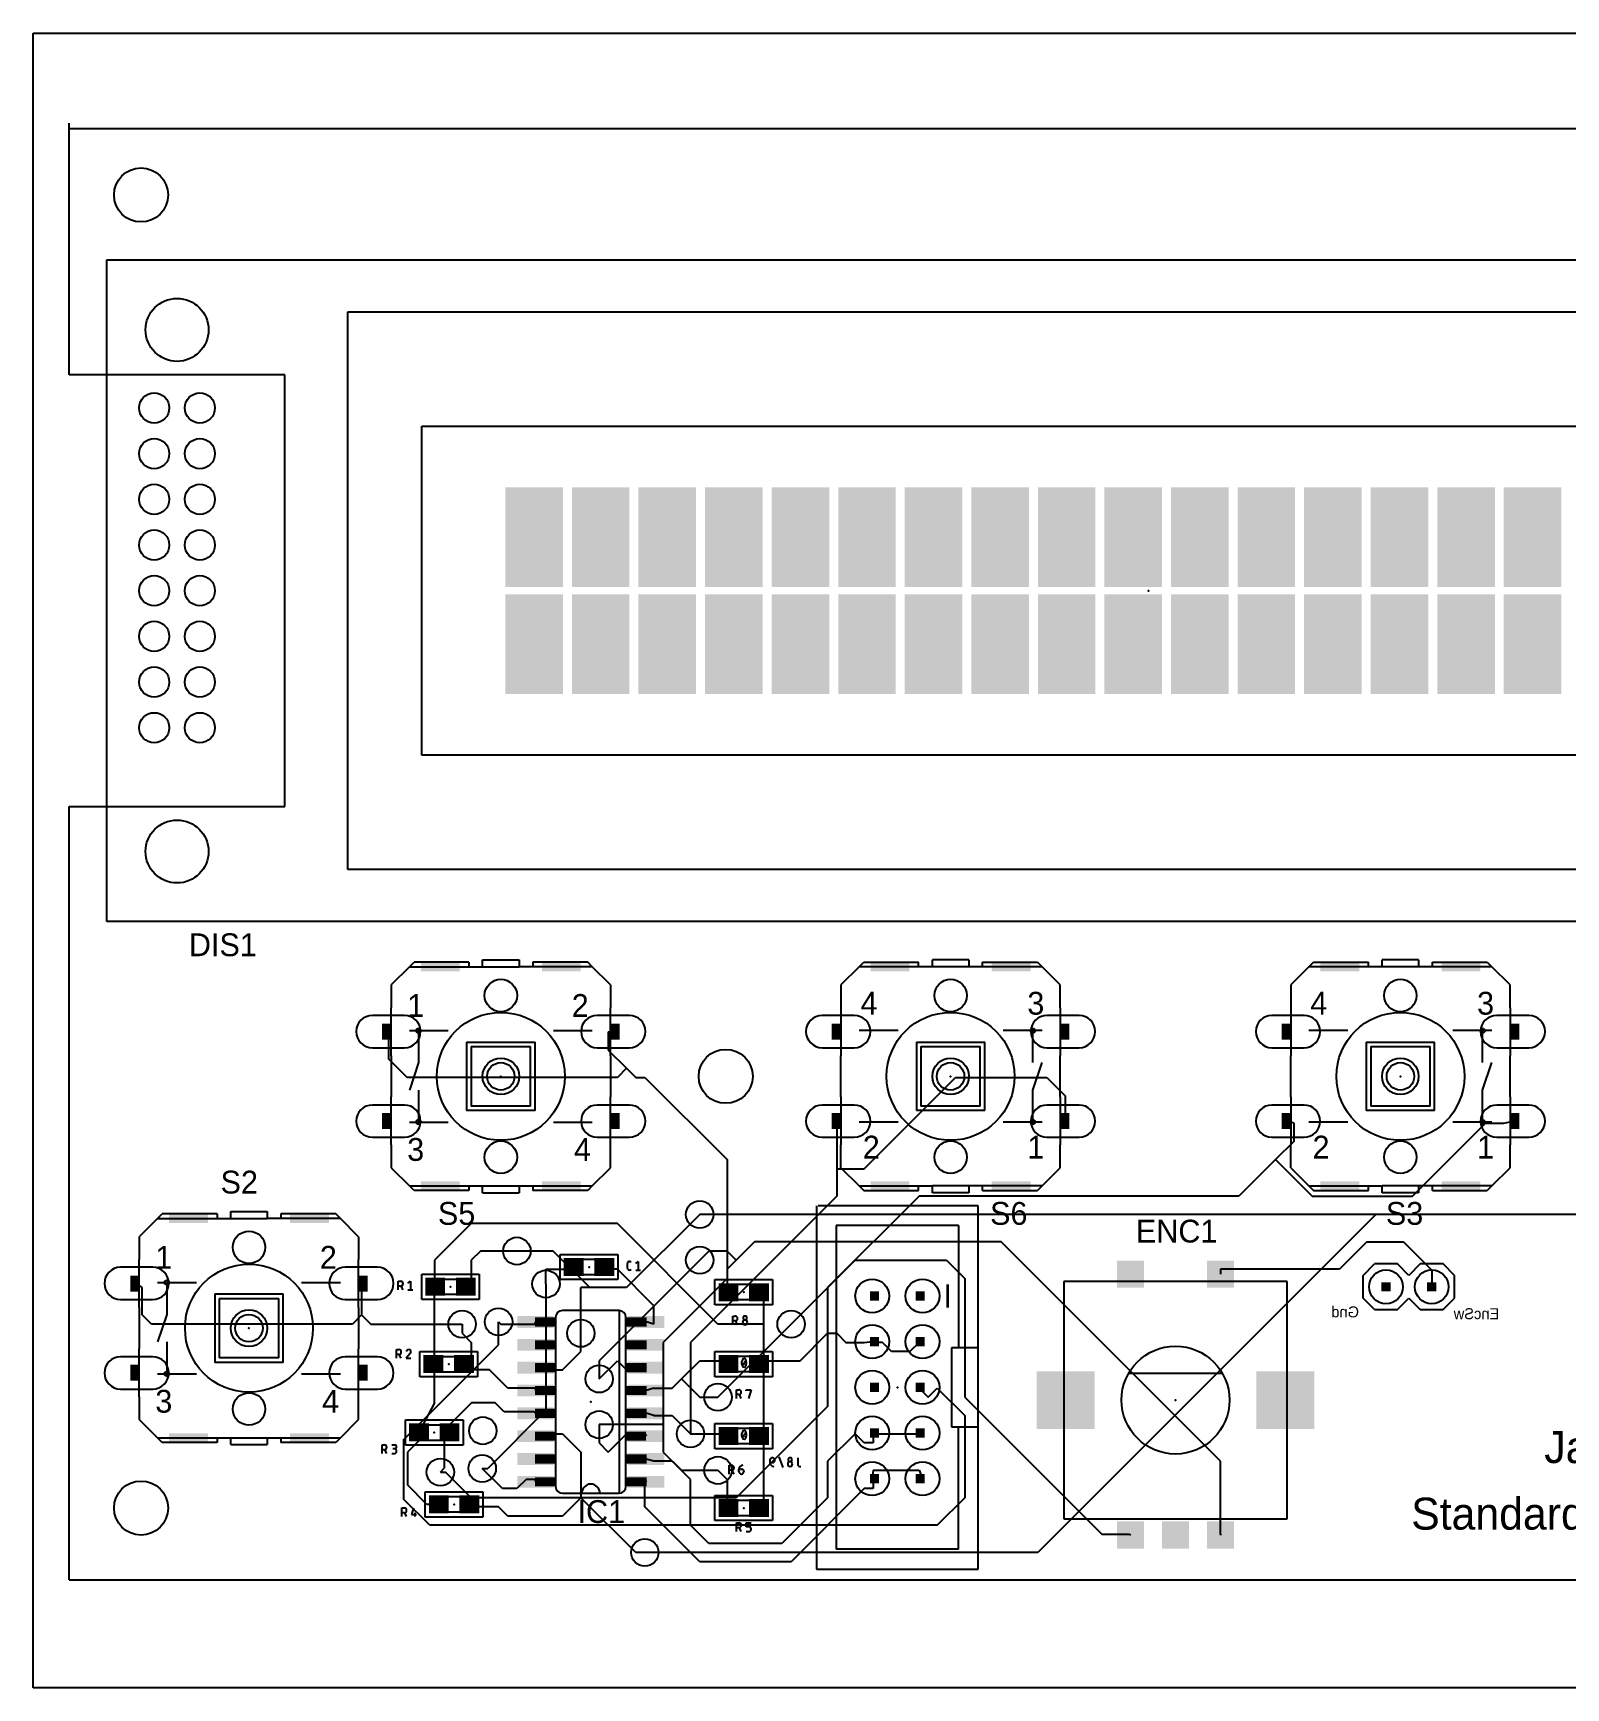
# Model space of a CAD drawing. Extents: x -2 to 130, y -6 to 86.
# Drawn here: x -2 to 83.2, y -6 to 86 of the extents above; entities that cross this region are included whole.
import ezdxf
from ezdxf.enums import TextEntityAlignment as Align

# ---------------------------------------------------------------- set-up
doc = ezdxf.new("R2010")
doc.units = 0
for name, color, linetype in [('1', 12, 'CONTINUOUS'), ('16', 132, 'CONTINUOUS'), ('17', 110, 'CONTINUOUS'), ('18', 110, 'CONTINUOUS'), ('20', 31, 'CONTINUOUS'), ('21', 253, 'CONTINUOUS'), ('22', 253, 'CONTINUOUS'), ('23', 53, 'CONTINUOUS'), ('24', 53, 'CONTINUOUS'), ('25', 253, 'CONTINUOUS'), ('26', 253, 'CONTINUOUS'), ('27', 253, 'CONTINUOUS'), ('39', 12, 'CONTINUOUS'), ('51', 253, 'CONTINUOUS'), ('52', 253, 'CONTINUOUS')]:
    doc.layers.add(name, color=color, linetype=linetype)

# ---------------------------------------------------------------- blocks, each defined once
blk = doc.blocks.new('RECT')
blk.add_solid([(-0.5, -0.5), (0.5, -0.5), (-0.5, 0.5), (0.5, 0.5)])
blk = doc.blocks.new('ROUNDP')
blk.add_circle((0, 0), 0.5)
blk = doc.blocks.new('SQUAREP')
blk.add_solid([(-0.5, -0.5), (0.5, -0.5), (-0.5, 0.5), (0.5, 0.5)])
blk = doc.blocks.new('LONGP100')
blk.add_lwpolyline([(-0.5, -0.5), (0.5, -0.5, 1), (0.5, 0.5), (-0.5, 0.5, 1)], format="xyb", close=True)
blk = doc.blocks.new('ROUNDV')
blk.add_circle((0, 0), 0.5)

msp = doc.modelspace()

# ---------------------------------------------------------------- linework, layer by layer
at = {"layer": '1'}
for p, q in [((-2, 86), (130, 86)), ((-2, -6), (-2, 86)), ((98.552, 20.32), (35.052, 20.32)), ((22.352, 19.812), (20.32, 17.78)), ((30.48, 19.812), (22.352, 19.812)), ((36.068, 14.224), (30.48, 19.812)), ((38.1, 18.796), (37.084, 17.78)), ((51.816, 18.796), (38.1, 18.796)), ((64.008, 6.604), (51.816, 18.796)), ((72.136, 18.796), (70.612, 17.272)), ((72.136, 18.796), (74.168, 18.796)), ((74.168, 18.796), (75.74, 17.224)), ((20.32, 17.78), (20.32, 16.764)), ((22.86, 18.288), (22.352, 17.78)), ((22.352, 17.78), (22.352, 16.764)), ((24.892, 18.288), (22.86, 18.288)), ((35.56, 18.288), (35.052, 17.78)), ((36.576, 18.288), (35.56, 18.288)), ((37.084, 17.78), (36.576, 18.288)), ((37.084, 17.78), (36.576, 17.272)), ((40.132, 14.224), (43.688, 17.78)), ((43.688, 17.78), (48.768, 17.78)), ((48.768, 17.78), (49.784, 16.764)), ((20.32, 16.764), (20.35, 16.3)), ((22.352, 16.764), (22.05, 16.3)), ((26.508, 17.272), (27.94, 17.272)), ((26.508, 16.456), (26.508, 17.272)), ((27.94, 17.272), (28.05, 17.4)), ((29.972, 17.272), (29.75, 17.4)), ((30.48, 17.272), (29.972, 17.272)), ((32.512, 15.24), (30.48, 17.272)), ((36.576, 17.272), (36.576, 16.256)), ((49.784, 16.764), (49.784, 10.16)), ((64.008, 17.272), (64, 17)), ((70.612, 17.272), (64.008, 17.272)), ((75.74, 17.224), (75.74, 16.3)), ((20.32, 16.256), (20.35, 16.3)), ((20.32, 12.192), (20.32, 16.256)), ((36.576, 16.256), (36.65, 16)), ((38.608, 15.748), (38.35, 16)), ((38.608, 15.748), (38.608, 14.224)), ((32.512, 14.224), (32.512, 15.24)), ((21.844, 14.224), (21.844, 13.716)), ((23.876, 14.348), (24, 14.224)), ((24, 14.224), (25.908, 14.224)), ((25.908, 14.224), (25.9266, 14.345)), ((32.512, 14.224), (32.0734, 14.345)), ((38.608, 14.224), (36.068, 14.224)), ((38.608, 14.224), (38.608, 12.192)), ((21.844, 13.716), (22.352, 13.208)), ((22.352, 13.208), (22.352, 12.192)), ((28.448, 12.7), (28.448, 13.716)), ((40.64, 12.192), (42.164, 13.716)), ((42.164, 13.716), (42.672, 13.716)), ((42.672, 13.716), (43.18, 13.208)), ((43.18, 13.208), (44.196, 13.208)), ((44.196, 13.208), (44.643, 13.25)), ((44.704, 13.208), (44.643, 13.25)), ((45.212, 13.208), (44.704, 13.208)), ((45.72, 12.7), (45.212, 13.208)), ((47.244, 13.208), (46.736, 12.7)), ((47.244, 13.208), (47.437, 13.25)), ((20.32, 12.192), (20.25, 12)), ((20.32, 11.684), (20.25, 12)), ((22.352, 12.192), (21.95, 12)), ((22.352, 11.684), (21.95, 12)), ((27.432, 11.684), (28.448, 12.7)), ((29.464, 11.176), (30.48, 12.192)), ((30.48, 12.192), (30.988, 11.684)), ((34.036, 11.176), (35.052, 12.192)), ((35.052, 12.192), (36.576, 12.192)), ((36.576, 12.192), (36.65, 12)), ((38.608, 12.192), (38.35, 12)), ((38.608, 11.684), (38.35, 12)), ((38.608, 12.192), (40.64, 12.192)), ((46.736, 12.7), (45.72, 12.7)), ((20.32, 9.8492), (20.32, 11.684)), ((23.368, 11.684), (22.352, 11.684)), ((24.384, 10.668), (23.368, 11.684)), ((26.416, 11.684), (25.9266, 11.805)), ((26.416, 11.684), (27.432, 11.684)), ((30.988, 11.684), (32.004, 11.684)), ((32.004, 11.684), (32.0734, 11.805)), ((33.528, 10.668), (34.036, 11.176)), ((34.036, 11.176), (35.052, 10.16)), ((38.608, 11.684), (38.608, 8.128)), ((25.908, 10.668), (24.384, 10.668)), ((25.908, 10.668), (25.9266, 10.535)), ((32.512, 10.668), (32.0734, 10.535)), ((32.512, 10.668), (33.528, 10.668)), ((35.052, 10.16), (36.068, 10.16)), ((49.784, 10.16), (57.404, 2.54)), ((20.32, 9.8492), (19.45, 8.2)), ((22.368, 9.852), (21.15, 8.634)), ((23.684, 9.852), (22.368, 9.852)), ((24.192, 9.344), (23.684, 9.852)), ((25.8476, 9.344), (24.192, 9.344)), ((25.9266, 9.265), (25.8476, 9.344)), ((32.512, 9.144), (32.0734, 9.265)), ((21.15, 8.2), (21.15, 8.634)), ((29.464, 8.636), (29.464, 7.62)), ((32.512, 9.144), (33.528, 9.144)), ((33.528, 9.144), (34.544, 8.128)), ((19.8074, 8.1074), (18.804, 7.104)), ((19.8074, 8.1074), (19.45, 8.2)), ((21.15, 8.2), (20.85, 7.9)), ((20.85, 7.9), (20.85, 6.21)), ((26.416, 8.128), (25.9266, 7.995)), ((26.416, 8.128), (27.432, 8.128)), ((27.432, 8.128), (28.448, 7.112)), ((29.464, 7.62), (29.972, 7.112)), ((29.972, 7.112), (30.988, 8.128)), ((30.988, 8.128), (32.004, 8.128)), ((32.004, 8.128), (32.0734, 7.995)), ((34.544, 8.128), (36.576, 8.128)), ((36.576, 8.128), (36.65, 8)), ((38.608, 8.128), (38.35, 8)), ((38.608, 7.62), (38.35, 8)), ((38.608, 7.62), (38.608, 4.064)), ((43.688, 8.128), (42.164, 6.604)), ((44.196, 7.62), (43.688, 8.128)), ((44.704, 7.62), (44.196, 7.62)), ((44.704, 8.128), (44.643, 8.17)), ((44.704, 8.128), (44.704, 7.62)), ((44.704, 8.128), (47.244, 8.128)), ((47.244, 8.128), (47.437, 8.17)), ((18.804, 7.104), (18.804, 5.288)), ((28.448, 7.112), (28.448, 4.572)), ((32.512, 6.604), (32.0734, 6.725)), ((33.528, 6.604), (32.512, 6.604)), ((34.544, 5.588), (33.528, 6.604)), ((42.164, 6.604), (42.164, 4.572)), ((64.008, 2.54), (64.008, 6.604)), ((20.636, 5.996), (20.85, 6.21)), ((24.084, 5.08), (22.968, 6.196)), ((25.4, 5.588), (24.892, 5.08)), ((25.908, 5.588), (25.4, 5.588)), ((25.908, 5.588), (25.9266, 5.455)), ((32.004, 4.064), (32.004, 5.588)), ((32.004, 5.588), (32.0734, 5.455)), ((34.544, 3.048), (34.544, 5.588)), ((36.068, 6.096), (36.576, 5.588)), ((36.576, 5.588), (36.576, 4.064)), ((44.704, 6.096), (44.643, 5.63)), ((44.704, 5.588), (44.643, 5.63)), ((44.704, 6.096), (47.244, 6.096)), ((44.704, 5.588), (44.704, 5.08)), ((47.244, 6.096), (47.437, 5.63)), ((19.892, 4.2), (18.804, 5.288)), ((24.892, 5.08), (24.084, 5.08)), ((44.196, 5.08), (40.132, 1.016)), ((44.704, 5.08), (44.196, 5.08)), ((20.55, 4.2), (19.892, 4.2)), ((22.352, 4.064), (22.25, 4.2)), ((23.876, 4.064), (22.352, 4.064)), ((24.384, 3.556), (23.876, 4.064)), ((28.448, 4.572), (27.432, 3.556)), ((31.496, 1.524), (28.448, 4.572)), ((35.052, 1.016), (32.004, 4.064)), ((36.576, 4.064), (36.65, 4)), ((38.608, 4.064), (38.35, 4)), ((42.164, 4.572), (39.624, 2.032)), ((27.432, 3.556), (24.384, 3.556)), ((35.56, 2.032), (34.544, 3.048)), ((39.624, 2.032), (35.56, 2.032)), ((57.404, 2.54), (58.928, 2.54)), ((58.928, 2.54), (59, 2.5)), ((64.008, 2.54), (64, 2.5)), ((32.004, 1.524), (31.496, 1.524)), ((40.132, 1.016), (35.052, 1.016)), ((130, -6), (-2, -6))]:
    msp.add_line(p, q, dxfattribs=at)
at = {"layer": '16'}
for p, q in [((-2, 86), (130, 86)), ((-2, -6), (-2, 86)), ((17.78, 30.48), (17.7516, 30.4892)), ((17.78, 28.956), (17.78, 30.48)), ((29.972, 30.48), (30.2484, 30.4892)), ((29.972, 30.48), (29.972, 29.464)), ((29.972, 29.464), (30.988, 28.448)), ((18.796, 27.94), (17.78, 28.956)), ((30.48, 27.94), (18.796, 27.94)), ((30.988, 28.448), (30.48, 27.94)), ((30.988, 28.448), (31.496, 27.94)), ((31.496, 27.94), (32.004, 27.94)), ((32.004, 27.94), (36.576, 23.368)), ((44.196, 22.86), (49.276, 27.94)), ((49.276, 27.94), (54.356, 27.94)), ((54.356, 27.94), (55.372, 26.924)), ((55.372, 26.924), (55.372, 25.908)), ((55.372, 25.908), (55.2484, 25.5108)), ((42.672, 25.4), (42.7516, 25.5108)), ((42.672, 25.4), (42.672, 22.86)), ((68.072, 25.4), (67.7516, 25.5108)), ((68.072, 25.4), (68.072, 24.384)), ((74.676, 21.336), (78.74, 25.4)), ((78.74, 25.4), (79.756, 25.4)), ((79.756, 25.4), (80.2484, 25.5108)), ((68.072, 24.384), (67.056, 23.368)), ((36.576, 23.368), (36.576, 16.764)), ((67.056, 23.368), (65.024, 21.336)), ((67.056, 23.368), (69.088, 21.336)), ((42.672, 22.86), (42.672, 21.336)), ((42.672, 22.86), (44.196, 22.86)), ((42.672, 21.336), (34.544, 13.208)), ((47.244, 21.336), (42.164, 16.256)), ((65.024, 21.336), (47.244, 21.336)), ((69.088, 21.336), (74.676, 21.336)), ((35.052, 20.32), (30.988, 16.256)), ((72.644, 20.32), (53.848, 1.524)), ((83.82, 20.32), (72.644, 20.32)), ((26.916, 18.288), (24.892, 18.288)), ((28.948, 16.256), (26.916, 18.288)), ((35.052, 17.78), (29.464, 12.192)), ((36.576, 16.764), (33.02, 13.208)), ((4.064, 16.256), (3.7516, 16.4892)), ((4.064, 14.732), (4.064, 16.256)), ((16.256, 16.256), (16.2484, 16.4892)), ((16.256, 16.256), (16.256, 14.732)), ((26.508, 16.456), (26.508, 9.436)), ((28.448, 13.716), (28.448, 16.256)), ((28.948, 16.256), (28.448, 16.256)), ((30.988, 16.256), (28.948, 16.256)), ((42.164, 16.256), (42.164, 9.652)), ((4.572, 14.224), (4.064, 14.732)), ((16.256, 14.732), (15.748, 14.224)), ((16.256, 14.732), (16.764, 14.224)), ((15.748, 14.224), (4.572, 14.224)), ((16.764, 14.224), (21.844, 14.224)), ((23.876, 13.076), (23.876, 14.348)), ((36.068, 10.16), (40.132, 14.224)), ((18.612, 7.812), (23.876, 13.076)), ((33.02, 13.208), (33.02, 8.636)), ((34.544, 13.208), (34.544, 8.128)), ((29.464, 12.192), (29.464, 11.176)), ((47.244, 10.668), (47.437, 10.71)), ((47.244, 10.668), (47.752, 10.16)), ((47.752, 10.16), (48.26, 10.668)), ((48.26, 10.668), (49.784, 9.144)), ((26.508, 9.436), (23.268, 6.196)), ((42.164, 9.652), (37.084, 4.572)), ((33.02, 8.636), (29.464, 8.636)), ((33.02, 8.636), (33.02, 7.112)), ((49.784, 9.144), (49.784, 4.572)), ((18.612, 4.48), (18.612, 7.812)), ((33.02, 7.112), (34.036, 6.096)), ((20.636, 5.996), (20.928, 5.996)), ((22.352, 4.572), (20.928, 5.996)), ((22.968, 6.196), (23.268, 6.196)), ((34.036, 6.096), (36.068, 6.096)), ((20.044, 3.048), (18.612, 4.48)), ((37.084, 4.572), (22.352, 4.572)), ((49.784, 4.572), (48.26, 3.048)), ((48.26, 3.048), (20.044, 3.048)), ((53.848, 1.524), (32.004, 1.524)), ((130, -6), (-2, -6))]:
    msp.add_line(p, q, dxfattribs=at)
at = {"layer": '20'}
for p, q in [((0, 67), (0, 81)), ((122.84, 80.68), (0, 80.68)), ((12, 67), (0, 67)), ((12, 43), (12, 67)), ((0, 0), (0, 43)), ((0, 43), (12, 43)), ((0, 0), (122.84, 0))]:
    msp.add_line(p, q, dxfattribs=at)
for centre, radius in [((4, 77), 1.5), ((6, 69.5), 1.75), ((6, 40.5), 1.75), ((24, 32.4958), 0.9017), ((49, 32.4958), 0.9017), ((74, 32.4958), 0.9017), ((36.5, 28), 1.5), ((24, 23.5042), 0.9017), ((49, 23.5042), 0.9017), ((74, 23.5042), 0.9017), ((10, 18.4958), 0.9017), ((10, 9.5042), 0.9017), ((4, 4), 1.5)]:
    msp.add_circle(centre, radius, dxfattribs=at)
at = {"layer": '21'}
for p, q in [((2.1, 73.4), (117.9, 73.4)), ((2.1, 36.6), (2.1, 73.4)), ((15.5, 70.5), (106.5, 70.5)), ((15.5, 39.5), (15.5, 70.5)), ((19.6, 64.15), (102.4, 64.15)), ((19.6, 45.85), (19.6, 64.15)), ((102.4, 45.85), (19.6, 45.85)), ((106.5, 39.5), (15.5, 39.5)), ((117.9, 36.6), (2.1, 36.6)), ((18.92, 34.096), (17.904, 33.08)), ((18.92, 34.096), (19.174, 34.35)), ((18.92, 34.096), (22.222, 34.096)), ((22.222, 34.35), (19.174, 34.35)), ((22.222, 34.35), (22.222, 34.096)), ((22.222, 34.096), (22.984, 34.096)), ((22.984, 34.096), (22.984, 34.477)), ((22.984, 34.477), (25.016, 34.477)), ((22.984, 34.096), (25.016, 34.096)), ((25.016, 34.477), (25.016, 34.096)), ((25.778, 34.096), (25.016, 34.096)), ((28.826, 34.35), (25.778, 34.35)), ((25.778, 34.35), (25.778, 34.096)), ((29.08, 34.096), (25.778, 34.096)), ((29.08, 34.096), (28.826, 34.35)), ((30.096, 33.08), (29.08, 34.096)), ((43.92, 34.096), (42.904, 33.08)), ((43.92, 34.096), (44.174, 34.35)), ((47.222, 34.096), (43.92, 34.096)), ((44.174, 34.35), (47.222, 34.35)), ((47.222, 34.096), (47.222, 34.35)), ((47.984, 34.096), (47.222, 34.096)), ((50.016, 34.477), (47.984, 34.477)), ((47.984, 34.096), (47.984, 34.477)), ((50.016, 34.096), (47.984, 34.096)), ((50.016, 34.477), (50.016, 34.096)), ((50.778, 34.096), (50.016, 34.096)), ((50.778, 34.096), (50.778, 34.35)), ((50.778, 34.35), (53.826, 34.35)), ((54.08, 34.096), (50.778, 34.096)), ((53.826, 34.35), (54.08, 34.096)), ((55.096, 33.08), (54.08, 34.096)), ((68.92, 34.096), (67.904, 33.08)), ((68.92, 34.096), (69.174, 34.35)), ((72.222, 34.096), (68.92, 34.096)), ((69.174, 34.35), (72.222, 34.35)), ((72.222, 34.096), (72.222, 34.35)), ((72.984, 34.096), (72.222, 34.096)), ((75.016, 34.477), (72.984, 34.477)), ((72.984, 34.096), (72.984, 34.477)), ((75.016, 34.096), (72.984, 34.096)), ((75.016, 34.477), (75.016, 34.096)), ((75.778, 34.096), (75.016, 34.096)), ((75.778, 34.096), (75.778, 34.35)), ((75.778, 34.35), (78.826, 34.35)), ((79.08, 34.096), (75.778, 34.096)), ((78.826, 34.35), (79.08, 34.096)), ((80.096, 33.08), (79.08, 34.096)), ((17.904, 33.08), (17.904, 31.81)), ((30.096, 33.08), (30.096, 31.81)), ((42.904, 33.08), (42.904, 31.81)), ((55.096, 31.81), (55.096, 33.08)), ((67.904, 33.08), (67.904, 31.81)), ((80.096, 31.81), (80.096, 33.08)), ((22.095, 29.905), (25.905, 29.905)), ((22.095, 29.905), (22.095, 26.095)), ((22.349, 29.651), (25.651, 29.651)), ((22.349, 29.651), (22.349, 26.349)), ((25.651, 26.349), (25.651, 29.651)), ((25.905, 26.095), (25.905, 29.905)), ((47.095, 29.905), (47.095, 26.095)), ((47.095, 29.905), (50.905, 29.905)), ((47.349, 29.651), (47.349, 26.349)), ((47.349, 29.651), (50.651, 29.651)), ((50.651, 26.349), (50.651, 29.651)), ((50.905, 26.095), (50.905, 29.905)), ((72.095, 29.905), (72.095, 26.095)), ((72.095, 29.905), (75.905, 29.905)), ((72.349, 29.651), (72.349, 26.349)), ((72.349, 29.651), (75.651, 29.651)), ((75.651, 26.349), (75.651, 29.651)), ((75.905, 26.095), (75.905, 29.905)), ((17.904, 29.143), (17.904, 26.857)), ((30.096, 29.143), (30.096, 26.857)), ((42.904, 26.857), (42.904, 29.143)), ((55.096, 26.857), (55.096, 29.143)), ((67.904, 26.857), (67.904, 29.143)), ((80.096, 26.857), (80.096, 29.143)), ((25.905, 26.095), (22.095, 26.095)), ((25.651, 26.349), (22.349, 26.349)), ((50.905, 26.095), (47.095, 26.095)), ((50.651, 26.349), (47.349, 26.349)), ((75.905, 26.095), (72.095, 26.095)), ((75.651, 26.349), (72.349, 26.349)), ((17.904, 24.19), (17.904, 22.92)), ((30.096, 22.92), (30.096, 24.19)), ((42.904, 22.92), (42.904, 24.19)), ((55.096, 22.92), (55.096, 24.19)), ((67.904, 22.92), (67.904, 24.19)), ((80.096, 22.92), (80.096, 24.19)), ((17.904, 22.92), (18.92, 21.904)), ((29.08, 21.904), (30.096, 22.92)), ((42.904, 22.92), (43.92, 21.904)), ((54.08, 21.904), (55.096, 22.92)), ((67.904, 22.92), (68.92, 21.904)), ((79.08, 21.904), (80.096, 22.92)), ((18.92, 21.904), (22.222, 21.904)), ((19.174, 21.65), (18.92, 21.904)), ((22.222, 21.65), (19.174, 21.65)), ((22.222, 21.904), (22.222, 21.65)), ((22.222, 21.904), (22.984, 21.904)), ((22.984, 21.523), (22.984, 21.904)), ((22.984, 21.904), (25.016, 21.904)), ((22.984, 21.523), (25.016, 21.523)), ((25.016, 21.904), (25.016, 21.523)), ((25.016, 21.904), (25.778, 21.904)), ((25.778, 21.904), (25.778, 21.65)), ((25.778, 21.904), (29.08, 21.904)), ((28.826, 21.65), (25.778, 21.65)), ((29.08, 21.904), (28.826, 21.65)), ((43.92, 21.904), (47.222, 21.904)), ((43.92, 21.904), (44.174, 21.65)), ((44.174, 21.65), (47.222, 21.65)), ((47.222, 21.65), (47.222, 21.904)), ((47.222, 21.904), (47.984, 21.904)), ((50.016, 21.904), (47.984, 21.904)), ((47.984, 21.523), (47.984, 21.904)), ((50.016, 21.523), (47.984, 21.523)), ((50.016, 21.904), (50.016, 21.523)), ((50.778, 21.904), (50.016, 21.904)), ((54.08, 21.904), (50.778, 21.904)), ((50.778, 21.65), (50.778, 21.904)), ((50.778, 21.65), (53.826, 21.65)), ((54.08, 21.904), (53.826, 21.65)), ((68.92, 21.904), (72.222, 21.904)), ((68.92, 21.904), (69.174, 21.65)), ((69.174, 21.65), (72.222, 21.65)), ((72.222, 21.65), (72.222, 21.904)), ((72.222, 21.904), (72.984, 21.904)), ((75.016, 21.904), (72.984, 21.904)), ((72.984, 21.523), (72.984, 21.904)), ((75.016, 21.523), (72.984, 21.523)), ((75.016, 21.904), (75.016, 21.523)), ((75.778, 21.904), (75.016, 21.904)), ((79.08, 21.904), (75.778, 21.904)), ((75.778, 21.65), (75.778, 21.904)), ((75.778, 21.65), (78.826, 21.65)), ((79.08, 21.904), (78.826, 21.65)), ((4.92, 20.096), (5.174, 20.35)), ((8.222, 20.35), (5.174, 20.35)), ((8.222, 20.35), (8.222, 20.096)), ((8.984, 20.096), (8.984, 20.477)), ((8.984, 20.477), (11.016, 20.477)), ((11.016, 20.477), (11.016, 20.096)), ((14.826, 20.35), (11.778, 20.35)), ((11.778, 20.35), (11.778, 20.096)), ((15.08, 20.096), (14.826, 20.35)), ((4.92, 20.096), (3.904, 19.08)), ((4.92, 20.096), (8.222, 20.096)), ((8.222, 20.096), (8.984, 20.096)), ((8.984, 20.096), (11.016, 20.096)), ((11.778, 20.096), (11.016, 20.096)), ((15.08, 20.096), (11.778, 20.096)), ((16.096, 19.08), (15.08, 20.096)), ((3.904, 19.08), (3.904, 17.81)), ((16.096, 19.08), (16.096, 17.81)), ((67.7, 16.6), (55.3, 16.6)), ((55.3, 16.6), (55.3, 3.4)), ((67.7, 3.4), (67.7, 16.6)), ((8.095, 15.905), (11.905, 15.905)), ((8.095, 15.905), (8.095, 12.095)), ((8.349, 15.651), (11.651, 15.651)), ((8.349, 15.651), (8.349, 12.349)), ((11.651, 12.349), (11.651, 15.651)), ((11.905, 12.095), (11.905, 15.905)), ((48.853, 16.425), (48.853, 15.155)), ((3.904, 15.143), (3.904, 12.857)), ((16.096, 15.143), (16.096, 12.857)), ((30.5748, 14.98), (27.4252, 14.98)), ((30.6002, 4.82), (30.6002, 14.98)), ((11.905, 12.095), (8.095, 12.095)), ((11.651, 12.349), (8.349, 12.349)), ((58.9, 11.5), (64.1, 11.5)), ((3.904, 10.19), (3.904, 8.92)), ((16.096, 8.92), (16.096, 10.19)), ((3.904, 8.92), (4.92, 7.904)), ((15.08, 7.904), (16.096, 8.92)), ((4.92, 7.904), (8.222, 7.904)), ((5.174, 7.65), (4.92, 7.904)), ((8.222, 7.65), (5.174, 7.65)), ((8.222, 7.904), (8.222, 7.65)), ((8.222, 7.904), (8.984, 7.904)), ((8.984, 7.523), (8.984, 7.904)), ((8.984, 7.904), (11.016, 7.904)), ((8.984, 7.523), (11.016, 7.523)), ((11.016, 7.904), (11.016, 7.523)), ((11.016, 7.904), (11.778, 7.904)), ((11.778, 7.904), (11.778, 7.65)), ((11.778, 7.904), (15.08, 7.904)), ((14.826, 7.65), (11.778, 7.65)), ((15.08, 7.904), (14.826, 7.65)), ((27.4252, 4.82), (28.492, 4.82)), ((28.492, 4.82), (29.508, 4.82)), ((29.508, 4.82), (30.5748, 4.82)), ((55.3, 3.4), (67.7, 3.4))]:
    msp.add_line(p, q, dxfattribs=at)
for centre, radius in [((24, 28), 3.556), ((49, 28), 3.556), ((74, 28), 3.556), ((24, 28), 1.016), ((24, 28), 0.762), ((49, 28), 1.016), ((49, 28), 0.762), ((74, 28), 1.016), ((74, 28), 0.762), ((10, 14), 3.556), ((10, 14), 1.016), ((10, 14), 0.762), ((61.5, 10), 3)]:
    msp.add_circle(centre, radius, dxfattribs=at)
for centre, radius, start, end in [((27.4252, 14.599), 0.381, 90, 180), ((30.5748, 14.599), 0.381, 0, 90), ((27.4252, 5.201), 0.381, 180, 270), ((29, 4.82), 0.508, 0, 180), ((30.5748, 5.201), 0.381, 270, 0)]:
    msp.add_arc(centre, radius, start, end, dxfattribs=at)
at = {"layer": '22'}
for p, q in [((41.54, 20.81), (41.54, 0.61)), ((50.54, 20.81), (41.64, 20.81)), ((50.54, 12.91), (50.54, 20.81)), ((71.93, 16.935), (72.565, 17.57)), ((73.835, 17.57), (72.565, 17.57)), ((74.47, 16.935), (73.835, 17.57)), ((75.105, 17.57), (74.47, 16.935)), ((76.375, 17.57), (75.105, 17.57)), ((77.01, 16.935), (76.375, 17.57)), ((71.93, 15.665), (71.93, 16.935)), ((77.01, 15.665), (77.01, 16.935)), ((48.815, 16.425), (48.815, 15.155)), ((72.565, 15.03), (71.93, 15.665)), ((73.835, 15.03), (74.47, 15.665)), ((74.47, 15.665), (75.105, 15.03)), ((76.375, 15.03), (77.01, 15.665)), ((72.565, 15.03), (73.835, 15.03)), ((75.105, 15.03), (76.375, 15.03)), ((50.54, 12.91), (49.04, 12.91)), ((49.04, 12.91), (49.04, 8.51)), ((50.54, 8.51), (50.54, 12.91)), ((49.04, 8.51), (50.54, 8.51)), ((50.54, 0.61), (50.54, 8.51)), ((41.54, 0.61), (50.54, 0.61))]:
    msp.add_line(p, q, dxfattribs=at)
at = {"layer": '23'}
for p in [(60, 55), (24, 28), (49, 28), (74, 28), (28.9, 17.4), (21.2, 16.3), (37.5, 16), (10, 14), (21.1, 12), (37.5, 12), (29, 9.9), (61.5, 10), (20.3, 8.2), (37.5, 8), (21.4, 4.2), (37.5, 4)]:
    msp.add_point(p, dxfattribs=at)
at = {"layer": '24'}
for p in [(73.2, 16.3), (46.04, 10.71)]:
    msp.add_point(p, dxfattribs=at)
at = {"layer": '25'}
for p, q in [((31.0359, 17.3327), (31.0359, 17.6009)), ((31.1432, 17.7081), (31.2504, 17.7081)), ((31.496, 17.6009), (31.63, 17.7081)), ((31.63, 17.7081), (31.63, 17.2255)), ((18.2948, 16.1255), (18.2948, 16.6081)), ((18.2948, 16.6081), (18.4289, 16.6081)), ((18.8371, 16.5009), (18.9711, 16.6081)), ((18.9711, 16.6081), (18.9711, 16.1255)), ((31.2504, 17.2255), (31.1432, 17.2255)), ((31.496, 17.2255), (31.7641, 17.2255)), ((18.4289, 16.34), (18.2948, 16.34)), ((18.5629, 16.1255), (18.4557, 16.34)), ((18.8371, 16.1255), (19.1052, 16.1255)), ((36.8948, 14.1919), (36.8948, 14.6745)), ((36.8948, 14.6745), (37.0289, 14.6745)), ((37.0289, 14.4064), (36.8948, 14.4064)), ((37.1629, 14.1919), (37.0557, 14.4064)), ((18.1948, 12.3255), (18.1948, 12.8081)), ((18.1948, 12.8081), (18.3289, 12.8081)), ((18.3289, 12.54), (18.1948, 12.54)), ((18.4629, 12.3255), (18.3557, 12.54)), ((18.965, 12.5936), (18.7371, 12.3255)), ((18.7371, 12.3255), (19.0052, 12.3255)), ((37.0948, 10.0919), (37.0948, 10.5745)), ((37.0948, 10.5745), (37.2289, 10.5745)), ((37.2289, 10.3064), (37.0948, 10.3064)), ((37.3629, 10.0919), (37.2557, 10.3064)), ((37.6371, 10.5209), (37.6371, 10.5745)), ((37.6371, 10.5745), (37.9052, 10.5745)), ((37.9052, 10.5745), (37.7711, 10.0919)), ((17.3948, 7.0255), (17.3948, 7.5081)), ((17.3948, 7.5081), (17.5289, 7.5081)), ((17.9371, 7.5081), (18.0979, 7.5081)), ((17.5289, 7.24), (17.3948, 7.24)), ((17.6629, 7.0255), (17.5557, 7.24)), ((17.9371, 7.0255), (18.0711, 7.0255)), ((18.0979, 7.2936), (17.9907, 7.2936)), ((36.6948, 5.8919), (36.6948, 6.3745)), ((36.6948, 6.3745), (36.8289, 6.3745)), ((36.8289, 6.1064), (36.6948, 6.1064)), ((36.9629, 5.8919), (36.8557, 6.1064)), ((37.2371, 6.16), (37.3979, 6.16)), ((37.2371, 6.026), (37.2371, 6.16)), ((37.5052, 6.0528), (37.5052, 6.026)), ((18.4948, 3.5255), (18.4948, 4.0081)), ((18.4948, 4.0081), (18.6289, 4.0081)), ((18.6289, 3.74), (18.4948, 3.74)), ((18.7629, 3.5255), (18.6557, 3.74)), ((19.1443, 4.0081), (19.0371, 3.6327)), ((19.2248, 3.74), (19.2248, 3.5255)), ((19.0371, 3.6327), (19.3052, 3.6327)), ((37.0948, 2.6919), (37.0948, 3.1745)), ((37.0948, 3.1745), (37.2289, 3.1745)), ((37.2289, 2.9064), (37.0948, 2.9064)), ((37.3629, 2.6919), (37.2557, 2.9064)), ((37.6371, 2.96), (37.6371, 3.1745)), ((37.6371, 3.1745), (37.9052, 3.1745)), ((37.7979, 2.96), (37.6371, 2.96)), ((37.9052, 2.7991), (37.9052, 2.8528)), ((37.6371, 2.6919), (37.7979, 2.6919))]:
    msp.add_line(p, q, dxfattribs=at)
for centre, radius, start, end in [((31.1432, 17.6009), 0.1072, 90.0017, 180), ((18.4289, 16.474), 0.1341, 270, 90), ((31.1432, 17.3327), 0.1072, 180, 270), ((37.0289, 14.5404), 0.1341, 270, 90), ((37.5711, 14.326), 0.1341, 0, 180), ((37.5711, 14.326), 0.1341, 180, 0), ((37.5711, 14.5673), 0.1072, 0, 180), ((37.5711, 14.5673), 0.1072, 180, 0), ((18.3289, 12.674), 0.1341, 270, 90), ((18.8845, 12.6531), 0.155, 90.0003, 162.0552), ((18.8845, 12.6874), 0.1207, 0, 90), ((18.8756, 12.6874), 0.1296, 313.6035, 359.9998), ((37.2289, 10.4404), 0.1341, 270, 90), ((17.5289, 7.374), 0.1341, 270, 90), ((18.0979, 7.4009), 0.1072, 270, 90), ((18.0711, 7.1596), 0.1341, 270, 90), ((36.8289, 6.2404), 0.1341, 270, 90), ((37.3711, 6.026), 0.1341, 180, 0), ((37.4516, 6.16), 0.2145, 90.0008, 180), ((37.3979, 6.0528), 0.1072, 0, 90), ((18.6289, 3.874), 0.1341, 270, 90), ((37.2289, 3.0404), 0.1341, 270, 90), ((37.7979, 2.8528), 0.1072, 0, 90), ((37.7979, 2.7991), 0.1072, 270, 0)]:
    msp.add_arc(centre, radius, start, end, dxfattribs=at)
at = {"layer": '26'}
for p, q in [((38.9562, 6.663), (38.9562, 6.529)), ((38.9562, 6.529), (39.1171, 6.529)), ((39.2243, 6.6362), (39.2243, 6.663)), ((39.6913, 6.2609), (39.4768, 6.8507)), ((40.5066, 6.7971), (40.5066, 6.4217)), ((40.6139, 6.3145), (40.6675, 6.3145))]:
    msp.add_line(p, q, dxfattribs=at)
for centre, radius, start, end in [((39.0902, 6.663), 0.1341, 0, 180), ((39.1707, 6.529), 0.2145, 180, 270), ((39.1171, 6.6362), 0.1072, 270, 0), ((40.0778, 6.4486), 0.1341, 0, 180), ((40.0778, 6.4486), 0.1341, 180, 0), ((40.0778, 6.6899), 0.1072, 0, 180), ((40.0778, 6.6899), 0.1072, 180, 0), ((40.6139, 6.4217), 0.1072, 180, 270)]:
    msp.add_arc(centre, radius, start, end, dxfattribs=at)
at = {"layer": '27'}
for p, q in [((36.834, 12.2009), (36.9681, 12.3081)), ((36.9681, 12.3081), (36.9681, 11.8255)), ((37.4094, 11.9327), (37.6239, 12.2009)), ((37.9515, 11.8255), (37.9515, 12.3081)), ((38.166, 12.1472), (37.9515, 11.9864)), ((38.166, 11.8255), (38.0453, 12.0534)), ((36.834, 11.8255), (37.1021, 11.8255)), ((36.834, 8.2009), (36.9681, 8.3081)), ((36.9681, 8.3081), (36.9681, 7.8255)), ((37.9515, 7.8255), (37.9515, 8.3081)), ((36.834, 7.8255), (37.1021, 7.8255)), ((37.4094, 7.9327), (37.6239, 8.2009)), ((38.166, 8.1472), (37.9515, 7.9864)), ((38.166, 7.8255), (38.0453, 8.0534))]:
    msp.add_line(p, q, dxfattribs=at)
for centre, radius, start, end in [((37.7803, 12.0668), 0.3977, 154.0111, 180.0003), ((37.7804, 12.0668), 0.3977, 180, 205.9882), ((37.5167, 12.2089), 0.0992, 90.0003, 161.0762), ((37.5167, 12.2089), 0.0992, 18.9253, 90.0001), ((37.253, 12.0668), 0.3977, 359.9998, 25.9888), ((37.253, 12.0668), 0.3977, 334.0119, 359.9999), ((37.5167, 11.9247), 0.0992, 198.926, 270.0001), ((37.5167, 11.9247), 0.0992, 269.9995, 341.0726), ((37.5167, 8.2089), 0.0992, 90.0003, 161.0762), ((37.5167, 8.2089), 0.0992, 18.9253, 90.0001), ((37.7803, 8.0668), 0.3977, 154.0111, 180.0003), ((37.7804, 8.0668), 0.3977, 180, 205.9882), ((37.5167, 7.9247), 0.0992, 198.926, 270.0001), ((37.5167, 7.9247), 0.0992, 269.9995, 341.0726), ((37.253, 8.0668), 0.3977, 359.9998, 25.9888), ((37.253, 8.0668), 0.3977, 334.0119, 359.9999)]:
    msp.add_arc(centre, radius, start, end, dxfattribs=at)
at = {"layer": '39'}
for p, q in [((27.3, 18.1), (30.5, 18.1)), ((27.3, 16.7), (27.3, 18.1)), ((30.5, 18.1), (30.5, 16.7)), ((19.6, 17), (22.8, 17)), ((19.6, 15.6), (19.6, 17)), ((22.8, 17), (22.8, 15.6)), ((30.5, 16.7), (27.3, 16.7)), ((35.9, 15.3), (35.9, 16.7)), ((35.9, 16.7), (39.1, 16.7)), ((39.1, 16.7), (39.1, 15.3)), ((22.8, 15.6), (19.6, 15.6)), ((39.1, 15.3), (35.9, 15.3)), ((19.5, 12.7), (22.7, 12.7)), ((19.5, 11.3), (19.5, 12.7)), ((22.7, 12.7), (22.7, 11.3)), ((35.9, 11.3), (35.9, 12.7)), ((35.9, 12.7), (39.1, 12.7)), ((39.1, 12.7), (39.1, 11.3)), ((22.7, 11.3), (19.5, 11.3)), ((39.1, 11.3), (35.9, 11.3)), ((18.7, 8.9), (21.9, 8.9)), ((18.7, 7.5), (18.7, 8.9)), ((21.9, 8.9), (21.9, 7.5)), ((35.9, 7.3), (35.9, 8.7)), ((35.9, 8.7), (39.1, 8.7)), ((39.1, 8.7), (39.1, 7.3)), ((21.9, 7.5), (18.7, 7.5)), ((39.1, 7.3), (35.9, 7.3)), ((19.8, 4.9), (23, 4.9)), ((19.8, 3.5), (19.8, 4.9)), ((23, 4.9), (23, 3.5)), ((35.9, 3.3), (35.9, 4.7)), ((35.9, 4.7), (39.1, 4.7)), ((39.1, 4.7), (39.1, 3.3)), ((23, 3.5), (19.8, 3.5)), ((39.1, 3.3), (35.9, 3.3))]:
    msp.add_line(p, q, dxfattribs=at)
at = {"layer": '51'}
for p, q in [((17.904, 29.143), (17.904, 31.81)), ((30.096, 29.143), (30.096, 31.81)), ((42.904, 31.81), (42.904, 29.143)), ((55.096, 31.81), (55.096, 29.143)), ((67.904, 31.81), (67.904, 29.143)), ((80.096, 31.81), (80.096, 29.143)), ((18.92, 30.54), (19.428, 30.54)), ((19.428, 30.54), (19.428, 28.762)), ((19.428, 30.54), (21.079, 30.54)), ((26.921, 30.54), (29.08, 30.54)), ((46.079, 30.54), (43.92, 30.54)), ((53.572, 30.54), (51.921, 30.54)), ((54.08, 30.54), (53.572, 30.54)), ((53.572, 28.762), (53.572, 30.54)), ((71.079, 30.54), (68.92, 30.54)), ((78.572, 30.54), (76.921, 30.54)), ((79.08, 30.54), (78.572, 30.54)), ((78.572, 28.762), (78.572, 30.54)), ((19.428, 28.762), (18.92, 27.238)), ((53.572, 27.238), (54.08, 28.762)), ((78.572, 27.238), (79.08, 28.762)), ((17.904, 24.19), (17.904, 26.857)), ((19.428, 27.238), (19.428, 25.46)), ((30.096, 24.19), (30.096, 26.857)), ((42.904, 26.857), (42.904, 24.19)), ((53.572, 25.46), (53.572, 27.238)), ((55.096, 26.857), (55.096, 24.19)), ((67.904, 26.857), (67.904, 24.19)), ((78.572, 25.46), (78.572, 27.238)), ((80.096, 26.857), (80.096, 24.19)), ((18.92, 25.46), (19.428, 25.46)), ((19.428, 25.46), (21.079, 25.46)), ((26.921, 25.46), (29.08, 25.46)), ((46.079, 25.46), (43.92, 25.46)), ((53.572, 25.46), (51.921, 25.46)), ((54.08, 25.46), (53.572, 25.46)), ((71.079, 25.46), (68.92, 25.46)), ((78.572, 25.46), (76.921, 25.46)), ((79.08, 25.46), (78.572, 25.46)), ((3.904, 15.143), (3.904, 17.81)), ((16.096, 15.143), (16.096, 17.81)), ((28.544, 17.832), (29.256, 17.832)), ((20.844, 16.732), (21.556, 16.732)), ((28.544, 16.981), (29.256, 16.981)), ((4.92, 16.54), (5.428, 16.54)), ((5.428, 16.54), (5.428, 14.762)), ((5.428, 16.54), (7.079, 16.54)), ((12.921, 16.54), (15.08, 16.54)), ((20.844, 15.881), (21.556, 15.881)), ((37.856, 16.419), (37.144, 16.419)), ((5.428, 14.762), (4.92, 13.238)), ((37.856, 15.568), (37.144, 15.568)), ((27.0442, 14.599), (27.0442, 5.201)), ((30.9558, 5.201), (30.9558, 14.599)), ((5.428, 13.238), (5.428, 11.46)), ((3.904, 10.19), (3.904, 12.857)), ((16.096, 10.19), (16.096, 12.857)), ((20.744, 12.432), (21.456, 12.432)), ((37.856, 12.419), (37.144, 12.419)), ((4.92, 11.46), (5.428, 11.46)), ((5.428, 11.46), (7.079, 11.46)), ((12.921, 11.46), (15.08, 11.46)), ((20.744, 11.581), (21.456, 11.581)), ((37.856, 11.568), (37.144, 11.568)), ((19.944, 8.632), (20.656, 8.632)), ((37.856, 8.419), (37.144, 8.419)), ((19.944, 7.781), (20.656, 7.781)), ((37.856, 7.568), (37.144, 7.568)), ((21.044, 4.632), (21.756, 4.632)), ((21.044, 3.781), (21.756, 3.781)), ((37.856, 4.419), (37.144, 4.419)), ((37.856, 3.568), (37.144, 3.568))]:
    msp.add_line(p, q, dxfattribs=at)
for centre in [(19.428, 30.54), (53.572, 30.54), (78.572, 30.54), (19.428, 25.46), (53.572, 25.46), (78.572, 25.46), (5.428, 16.54), (5.428, 11.46)]:
    msp.add_circle(centre, 0.127, dxfattribs=at)
at = {"layer": '52'}
for p, q in [((49.44, 19.71), (42.64, 19.71)), ((42.64, 19.71), (42.64, 1.71)), ((49.44, 19.71), (49.44, 12.91)), ((49.44, 1.71), (49.44, 8.51)), ((49.44, 1.71), (42.64, 1.71))]:
    msp.add_line(p, q, dxfattribs=at)

# ---------------------------------------------------------------- block references
at = {"layer": '1', "xscale": 1.1}
for p in [(28.05, 17.4), (29.75, 17.4), (20.35, 16.3), (22.05, 16.3), (20.25, 12), (21.95, 12), (19.45, 8.2), (21.15, 8.2), (20.55, 4.2), (22.25, 4.2)]:
    msp.add_blockref('RECT', p, dxfattribs=at)
at = {"layer": '1', "xscale": 1.1, "rotation": 180}
for p in [(36.65, 16), (38.35, 16), (36.65, 12), (38.35, 12), (36.65, 8), (38.35, 8), (36.65, 4), (38.35, 4)]:
    msp.add_blockref('RECT', p, dxfattribs=at)
at = {"layer": '1', "xscale": 0.6604, "yscale": 2.032, "rotation": 90}
for p in [(25.9266, 14.345), (32.0734, 14.345), (25.9266, 13.075), (32.0734, 13.075), (25.9266, 11.805), (32.0734, 11.805), (25.9266, 10.535), (32.0734, 10.535), (25.9266, 9.265), (32.0734, 9.265), (25.9266, 7.995), (32.0734, 7.995), (25.9266, 6.725), (32.0734, 6.725), (25.9266, 5.455), (32.0734, 5.455)]:
    msp.add_blockref('RECT', p, dxfattribs=at)
at = {"layer": '17'}
for name, p, xscale, yscale in [('ROUNDP', (4.73, 65.16), 1.6764, 1.6764), ('ROUNDP', (4.73, 65.16), 1.6764, 1.6764), ('ROUNDP', (7.27, 65.16), 1.6764, 1.6764), ('ROUNDP', (7.27, 65.16), 1.6764, 1.6764), ('ROUNDP', (4.73, 62.62), 1.6764, 1.6764), ('ROUNDP', (4.73, 62.62), 1.6764, 1.6764), ('ROUNDP', (7.27, 62.62), 1.6764, 1.6764), ('ROUNDP', (7.27, 62.62), 1.6764, 1.6764), ('ROUNDP', (4.73, 60.08), 1.6764, 1.6764), ('ROUNDP', (4.73, 60.08), 1.6764, 1.6764), ('ROUNDP', (7.27, 60.08), 1.6764, 1.6764), ('ROUNDP', (7.27, 60.08), 1.6764, 1.6764), ('ROUNDP', (4.73, 57.54), 1.6764, 1.6764), ('ROUNDP', (4.73, 57.54), 1.6764, 1.6764), ('ROUNDP', (7.27, 57.54), 1.6764, 1.6764), ('ROUNDP', (7.27, 57.54), 1.6764, 1.6764), ('ROUNDP', (4.73, 55), 1.6764, 1.6764), ('ROUNDP', (4.73, 55), 1.6764, 1.6764), ('ROUNDP', (7.27, 55), 1.6764, 1.6764), ('ROUNDP', (7.27, 55), 1.6764, 1.6764), ('ROUNDP', (4.73, 52.46), 1.6764, 1.6764), ('ROUNDP', (4.73, 52.46), 1.6764, 1.6764), ('ROUNDP', (7.27, 52.46), 1.6764, 1.6764), ('ROUNDP', (7.27, 52.46), 1.6764, 1.6764), ('ROUNDP', (4.73, 49.92), 1.6764, 1.6764), ('ROUNDP', (4.73, 49.92), 1.6764, 1.6764), ('ROUNDP', (7.27, 49.92), 1.6764, 1.6764), ('ROUNDP', (7.27, 49.92), 1.6764, 1.6764), ('ROUNDP', (4.73, 47.38), 1.6764, 1.6764), ('ROUNDP', (4.73, 47.38), 1.6764, 1.6764), ('ROUNDP', (7.27, 47.38), 1.6764, 1.6764), ('ROUNDP', (7.27, 47.38), 1.6764, 1.6764), ('LONGP100', (17.7516, 30.4892), 1.7907, 1.7907), ('LONGP100', (17.7516, 30.4892), 1.7907, 1.7907), ('LONGP100', (30.2484, 30.4892), 1.7907, 1.7907), ('LONGP100', (30.2484, 30.4892), 1.7907, 1.7907), ('LONGP100', (17.7516, 25.5108), 1.7907, 1.7907), ('LONGP100', (17.7516, 25.5108), 1.7907, 1.7907), ('LONGP100', (30.2484, 25.5108), 1.7907, 1.7907), ('LONGP100', (30.2484, 25.5108), 1.7907, 1.7907), ('SQUAREP', (59, 17), 1.508, 1.508), ('SQUAREP', (59, 17), 1.508, 1.508), ('SQUAREP', (64, 17), 1.508, 1.508), ('SQUAREP', (64, 17), 1.508, 1.508), ('LONGP100', (3.7516, 16.4892), 1.7907, 1.7907), ('LONGP100', (3.7516, 16.4892), 1.7907, 1.7907), ('LONGP100', (16.2484, 16.4892), 1.7907, 1.7907), ('LONGP100', (16.2484, 16.4892), 1.7907, 1.7907), ('LONGP100', (3.7516, 11.5108), 1.7907, 1.7907), ('LONGP100', (3.7516, 11.5108), 1.7907, 1.7907), ('LONGP100', (16.2484, 11.5108), 1.7907, 1.7907), ('LONGP100', (16.2484, 11.5108), 1.7907, 1.7907), ('SQUAREP', (55.4, 10), 3.216, 3.216), ('SQUAREP', (55.4, 10), 3.216, 3.216), ('SQUAREP', (67.6, 10), 3.216, 3.216), ('SQUAREP', (67.6, 10), 3.216, 3.216), ('SQUAREP', (59, 2.5), 1.508, 1.508), ('SQUAREP', (59, 2.5), 1.508, 1.508), ('SQUAREP', (61.5, 2.5), 1.508, 1.508), ('SQUAREP', (61.5, 2.5), 1.508, 1.508), ('SQUAREP', (64, 2.5), 1.508, 1.508), ('SQUAREP', (64, 2.5), 1.508, 1.508)]:
    msp.add_blockref(name, p, dxfattribs=dict(at, xscale=xscale, yscale=yscale))
for name, p, xscale, yscale, rotation in [('LONGP100', (42.7516, 30.4892), 1.7907, 1.7907, 180), ('LONGP100', (42.7516, 30.4892), 1.7907, 1.7907, 180), ('LONGP100', (55.2484, 30.4892), 1.7907, 1.7907, 180), ('LONGP100', (55.2484, 30.4892), 1.7907, 1.7907, 180), ('LONGP100', (67.7516, 30.4892), 1.7907, 1.7907, 180), ('LONGP100', (67.7516, 30.4892), 1.7907, 1.7907, 180), ('LONGP100', (80.2484, 30.4892), 1.7907, 1.7907, 180), ('LONGP100', (80.2484, 30.4892), 1.7907, 1.7907, 180), ('LONGP100', (42.7516, 25.5108), 1.7907, 1.7907, 180), ('LONGP100', (42.7516, 25.5108), 1.7907, 1.7907, 180), ('LONGP100', (55.2484, 25.5108), 1.7907, 1.7907, 180), ('LONGP100', (55.2484, 25.5108), 1.7907, 1.7907, 180), ('LONGP100', (67.7516, 25.5108), 1.7907, 1.7907, 180), ('LONGP100', (67.7516, 25.5108), 1.7907, 1.7907, 180), ('LONGP100', (80.2484, 25.5108), 1.7907, 1.7907, 180), ('LONGP100', (80.2484, 25.5108), 1.7907, 1.7907, 180), ('ROUNDP', (44.643, 15.79), 1.8796, 1.8796, 270), ('ROUNDP', (44.643, 15.79), 1.8796, 1.8796, 270), ('ROUNDP', (47.437, 15.79), 1.8796, 1.8796, 270), ('ROUNDP', (47.437, 15.79), 1.8796, 1.8796, 270), ('ROUNDP', (73.2, 16.3), 1.8796, 1.8796, 270), ('ROUNDP', (73.2, 16.3), 1.8796, 1.8796, 270), ('ROUNDP', (75.74, 16.3), 1.8796, 1.8796, 270), ('ROUNDP', (75.74, 16.3), 1.8796, 1.8796, 270), ('ROUNDP', (44.643, 13.25), 1.8796, 1.8796, 270), ('ROUNDP', (44.643, 13.25), 1.8796, 1.8796, 270), ('ROUNDP', (47.437, 13.25), 1.8796, 1.8796, 270), ('ROUNDP', (47.437, 13.25), 1.8796, 1.8796, 270), ('ROUNDP', (44.643, 10.71), 1.8796, 1.8796, 270), ('ROUNDP', (44.643, 10.71), 1.8796, 1.8796, 270), ('ROUNDP', (47.437, 10.71), 1.8796, 1.8796, 270), ('ROUNDP', (47.437, 10.71), 1.8796, 1.8796, 270), ('ROUNDP', (44.643, 8.17), 1.8796, 1.8796, 270), ('ROUNDP', (44.643, 8.17), 1.8796, 1.8796, 270), ('ROUNDP', (47.437, 8.17), 1.8796, 1.8796, 270), ('ROUNDP', (47.437, 8.17), 1.8796, 1.8796, 270), ('ROUNDP', (44.643, 5.63), 1.8796, 1.8796, 270), ('ROUNDP', (44.643, 5.63), 1.8796, 1.8796, 270), ('ROUNDP', (47.437, 5.63), 1.8796, 1.8796, 270), ('ROUNDP', (47.437, 5.63), 1.8796, 1.8796, 270)]:
    msp.add_blockref(name, p, dxfattribs=dict(at, xscale=xscale, yscale=yscale, rotation=rotation))
at = {"layer": '18', "xscale": 1.524, "yscale": 1.524}
for p in [(35.052, 20.32), (35.052, 20.32), (24.892, 18.288), (24.892, 18.288), (35.052, 17.78), (35.052, 17.78), (26.508, 16.456), (26.508, 16.456), (21.844, 14.224), (21.844, 14.224), (23.876, 14.348), (23.876, 14.348), (40.132, 14.224), (40.132, 14.224), (28.448, 13.716), (28.448, 13.716), (29.464, 11.176), (29.464, 11.176), (36.068, 10.16), (36.068, 10.16), (29.464, 8.636), (29.464, 8.636), (23, 8.3), (23, 8.3), (34.544, 8.128), (34.544, 8.128), (20.636, 5.996), (20.636, 5.996), (22.968, 6.196), (22.968, 6.196), (36.068, 6.096), (36.068, 6.096), (32.004, 1.524), (32.004, 1.524)]:
    msp.add_blockref('ROUNDV', p, dxfattribs=at)
at = {"layer": '21'}
for p, xscale, yscale in [((25.85, 57.975), 3.2, 5.55), ((29.55, 57.975), 3.2, 5.55), ((33.25, 57.975), 3.2, 5.55), ((36.95, 57.975), 3.2, 5.55), ((40.65, 57.975), 3.2, 5.55), ((44.35, 57.975), 3.2, 5.55), ((48.05, 57.975), 3.2, 5.55), ((51.75, 57.975), 3.2, 5.55), ((55.45, 57.975), 3.2, 5.55), ((59.15, 57.975), 3.2, 5.55), ((62.85, 57.975), 3.2, 5.55), ((66.55, 57.975), 3.2, 5.55), ((70.25, 57.975), 3.2, 5.55), ((73.95, 57.975), 3.2, 5.55), ((77.65, 57.975), 3.2, 5.55), ((81.35, 57.975), 3.2, 5.55), ((25.85, 52.025), 3.2, 5.55), ((29.55, 52.025), 3.2, 5.55), ((33.25, 52.025), 3.2, 5.55), ((36.95, 52.025), 3.2, 5.55), ((40.65, 52.025), 3.2, 5.55), ((44.35, 52.025), 3.2, 5.55), ((48.05, 52.025), 3.2, 5.55), ((51.75, 52.025), 3.2, 5.55), ((55.45, 52.025), 3.2, 5.55), ((59.15, 52.025), 3.2, 5.55), ((62.85, 52.025), 3.2, 5.55), ((66.55, 52.025), 3.2, 5.55), ((70.25, 52.025), 3.2, 5.55), ((73.95, 52.025), 3.2, 5.55), ((77.65, 52.025), 3.2, 5.55), ((81.35, 52.025), 3.2, 5.55), ((20.6345, 34.096), 2.159, 0.508), ((27.3655, 34.096), 2.159, 0.508), ((20.6345, 21.904), 2.159, 0.508), ((27.3655, 21.904), 2.159, 0.508), ((6.6345, 20.096), 2.159, 0.508), ((13.3655, 20.096), 2.159, 0.508), ((6.6345, 7.904), 2.159, 0.508), ((13.3655, 7.904), 2.159, 0.508)]:
    msp.add_blockref('RECT', p, dxfattribs=dict(at, xscale=xscale, yscale=yscale))
at = {"layer": '21', "xscale": 2.159, "yscale": 0.508, "rotation": 180}
for p in [(45.6345, 34.096), (52.3655, 34.096), (70.6345, 34.096), (77.3655, 34.096), (45.6345, 21.904), (52.3655, 21.904), (70.6345, 21.904), (77.3655, 21.904)]:
    msp.add_blockref('RECT', p, dxfattribs=at)
at = {"layer": '51'}
for p, xscale, yscale in [((17.65, 30.4765), 0.508, 0.889), ((30.35, 30.4765), 0.508, 0.889), ((17.65, 25.5235), 0.508, 0.889), ((30.35, 25.5235), 0.508, 0.889), ((28.3118, 17.4051), 0.5001, 0.95), ((29.4803, 17.4051), 0.5001, 0.95), ((3.65, 16.4765), 0.508, 0.889), ((16.35, 16.4765), 0.508, 0.889), ((20.6119, 16.3051), 0.5001, 0.95), ((21.7803, 16.3051), 0.5001, 0.95), ((3.65, 11.5235), 0.508, 0.889), ((16.35, 11.5235), 0.508, 0.889), ((20.5119, 12.0051), 0.5001, 0.95), ((21.6803, 12.0051), 0.5001, 0.95), ((19.7119, 8.2051), 0.5001, 0.95), ((20.8803, 8.2051), 0.5001, 0.95), ((20.8118, 4.2051), 0.5001, 0.95), ((21.9803, 4.2051), 0.5001, 0.95)]:
    msp.add_blockref('RECT', p, dxfattribs=dict(at, xscale=xscale, yscale=yscale))
for p, xscale, yscale, rotation in [((42.65, 30.4765), 0.508, 0.889, 180), ((55.35, 30.4765), 0.508, 0.889, 180), ((67.65, 30.4765), 0.508, 0.889, 180), ((80.35, 30.4765), 0.508, 0.889, 180), ((42.65, 25.5235), 0.508, 0.889, 180), ((55.35, 25.5235), 0.508, 0.889, 180), ((67.65, 25.5235), 0.508, 0.889, 180), ((80.35, 25.5235), 0.508, 0.889, 180), ((36.9198, 15.9949), 0.5001, 0.95, 180), ((38.0881, 15.9949), 0.5001, 0.95, 180), ((26.4727, 14.345), 0.508, 1.143, 90), ((31.5273, 14.345), 0.508, 1.143, 90), ((26.4727, 13.075), 0.508, 1.143, 90), ((31.5273, 13.075), 0.508, 1.143, 90), ((26.4727, 11.805), 0.508, 1.143, 90), ((31.5273, 11.805), 0.508, 1.143, 90), ((36.9198, 11.9949), 0.5001, 0.95, 180), ((38.0881, 11.9949), 0.5001, 0.95, 180), ((26.4727, 10.535), 0.508, 1.143, 90), ((31.5273, 10.535), 0.508, 1.143, 90), ((26.4727, 9.265), 0.508, 1.143, 90), ((31.5273, 9.265), 0.508, 1.143, 90), ((36.9198, 7.9949), 0.5001, 0.95, 180), ((38.0881, 7.9949), 0.5001, 0.95, 180), ((26.4727, 7.995), 0.508, 1.143, 90), ((31.5019, 7.995), 0.508, 1.143, 90), ((26.4727, 6.725), 0.508, 1.143, 90), ((31.5273, 6.725), 0.508, 1.143, 90), ((26.4727, 5.455), 0.508, 1.143, 90), ((31.5273, 5.455), 0.508, 1.143, 90), ((36.9198, 3.9949), 0.5001, 0.95, 180), ((38.0881, 3.9949), 0.5001, 0.95, 180)]:
    msp.add_blockref('RECT', p, dxfattribs=dict(at, xscale=xscale, yscale=yscale, rotation=rotation))
at = {"layer": '52', "xscale": 0.508, "yscale": 0.508, "rotation": 270}
for p in [(44.77, 15.79), (47.31, 15.79), (44.77, 13.25), (47.31, 13.25), (44.77, 10.71), (47.31, 10.71), (44.77, 8.17), (44.77, 8.17), (47.31, 8.17), (47.31, 8.17), (44.77, 5.63), (47.31, 5.63)]:
    msp.add_blockref('RECT', p, dxfattribs=at)
at = {"layer": '52', "xscale": 0.508, "yscale": 0.508}
for p in [(73.2, 16.3), (75.74, 16.3)]:
    msp.add_blockref('RECT', p, dxfattribs=at)

# ---------------------------------------------------------------- texts
at = {"layer": '21'}
for s, height, p in [('1', 1.27, (18.793, 31.302)), ('2', 1.27, (27.937, 31.302)), ('3', 1.27, (18.793, 23.301)), ('4', 1.27, (28.064, 23.301)), ('1', 1.27, (4.793, 17.302)), ('2', 1.27, (13.937, 17.302)), ('3', 1.27, (4.793, 9.301)), ('4', 1.27, (14.064, 9.301)), ('Jan 2019', 1.778, (82, 6.5)), ('Standard Control Surface v0.1', 1.778, (74.6, 2.8))]:
    msp.add_text(s, height=height, dxfattribs=at).set_placement(p)
for s, p in [('4', (44.936, 32.699)), ('3', (54.207, 32.699)), ('4', (69.936, 32.699)), ('3', (79.207, 32.699)), ('2', (45.063, 24.698)), ('1', (54.207, 24.698)), ('2', (70.063, 24.698)), ('1', (79.207, 24.698))]:
    msp.add_text(s, height=1.27, dxfattribs=at).set_placement(p, align=Align.TOP_RIGHT)
at = {"layer": '22', "text_generation_flag": 2}
for s, p in [('Gnd', (71.7, 14.6)), ('EncSw', (79.5, 14.5))]:
    msp.add_text(s, height=0.6096, dxfattribs=at).set_placement(p)
at = {"layer": '25'}
for s, p in [('DIS1', (6.66, 34.68)), ('S2', (8.42, 21.485)), ('S5', (20.5, 19.745)), ('ENC1', (59.3, 18.76))]:
    msp.add_text(s, height=1.27, dxfattribs=at).set_placement(p)
for s, p in [('S6', (53.27, 21.015)), ('S3', (75.27, 21.015)), ('IC1', (30.905, 4.439))]:
    msp.add_text(s, height=1.27, dxfattribs=at).set_placement(p, align=Align.TOP_RIGHT)

doc.saveas('drawing.dxf')
